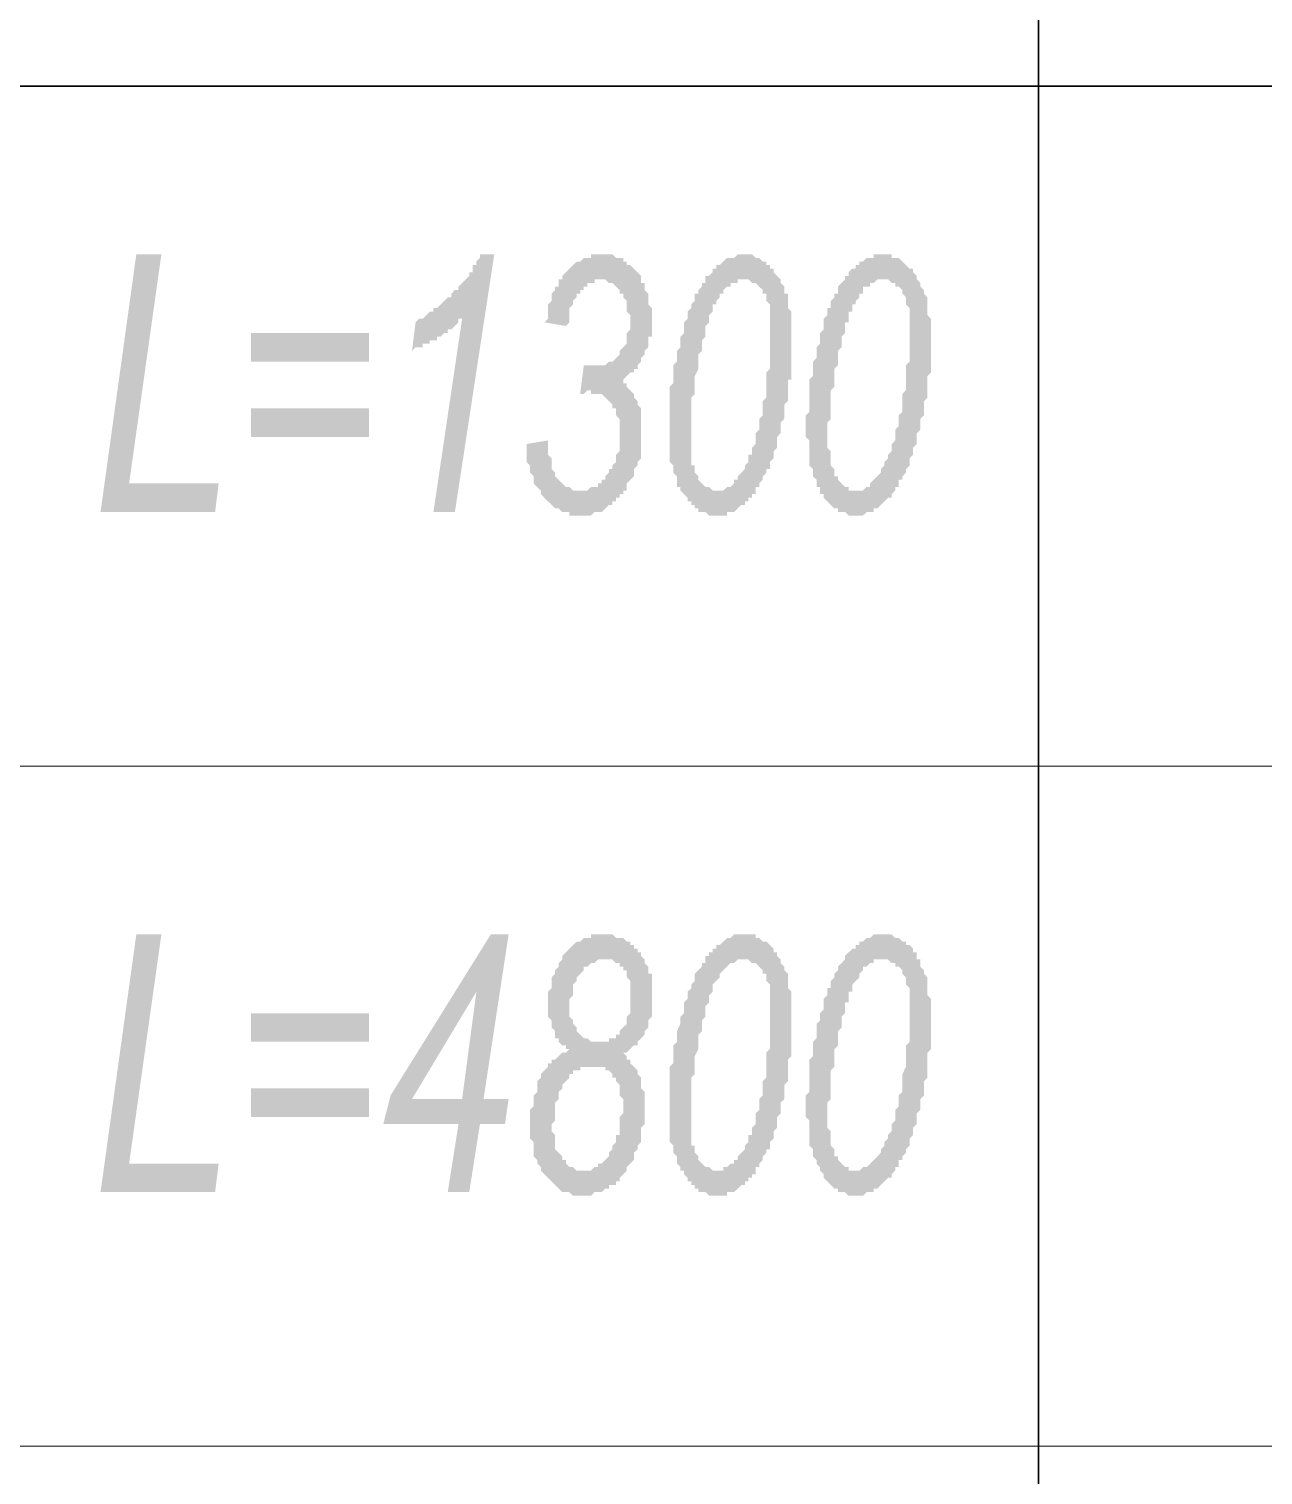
# Model space of a CAD drawing. Header units: millimetres. Extents: x 1372 to 666090, y 1285 to 31551.
# Drawn here: x 632459 to 633897, y 25868 to 27554 of the extents above; entities that cross this region are included whole.
import ezdxf

# ---------------------------------------------------------------- set-up
doc = ezdxf.new("R2010")
doc.units = ezdxf.units.MM
doc.layers.add('PDF _0', color=7, linetype='Continuous')
doc.layers.add('PDF _75-АЗ Штамп', color=7, linetype='Continuous')

msp = doc.modelspace()

# ---------------------------------------------------------------- hatches: boundary and pattern name
at = {"layer": 'PDF _75-АЗ Штамп', "transparency": 33554559}
for points in [[(632542.7, 26990.6), (632584.4, 27291), (632613.6, 27291), (632576, 27024), (632680.3, 27024), (632676.2, 26990.6)], [(632930.6, 26990.6), (632964, 27215.9), (632959.8, 27215.9), (632959.8, 27211.7), (632959.8, 27211.7), (632955.6, 27207.5), (632955.6, 27207.5), (632951.5, 27203.4), (632947.3, 27203.4), (632947.3, 27199.2), (632943.1, 27199.2), (632943.1, 27199.2), (632939, 27195), (632934.8, 27195), (632934.8, 27190.9), (632930.6, 27190.9), (632926.4, 27190.9), (632926.4, 27186.7), (632922.3, 27186.7), (632918.1, 27186.7), (632918.1, 27182.5), (632913.9, 27182.5), (632909.8, 27182.5), (632905.6, 27178.3), (632905.6, 27178.3), (632909.8, 27211.7), (632909.8, 27211.7), (632913.9, 27215.9), (632918.1, 27215.9), (632918.1, 27215.9), (632922.3, 27220.1), (632922.3, 27220.1), (632926.4, 27224.2), (632930.6, 27224.2), (632930.6, 27228.4), (632934.8, 27228.4), (632939, 27232.6), (632939, 27232.6), (632943.1, 27236.7), (632943.1, 27236.7), (632947.3, 27240.9), (632951.5, 27240.9), (632951.5, 27245.1), (632955.6, 27249.3), (632959.8, 27249.3), (632959.8, 27253.4), (632964, 27257.6), (632964, 27257.6), (632968.2, 27261.8), (632968.2, 27261.8), (632972.3, 27265.9), (632972.3, 27265.9), (632972.3, 27270.1), (632976.5, 27270.1), (632976.5, 27274.3), (632976.5, 27278.5), (632980.7, 27278.5), (632980.7, 27282.6), (632984.8, 27286.8), (632984.8, 27291), (632984.8, 27291), (633001.5, 27291), (632955.6, 26990.6)], [(633039.1, 27069.9), (633064.1, 27074.1), (633064.1, 27069.9), (633064.1, 27065.7), (633064.1, 27061.5), (633064.1, 27057.4), (633068.3, 27053.2), (633068.3, 27049), (633068.3, 27044.9), (633068.3, 27040.7), (633072.4, 27036.5), (633072.4, 27036.5), (633072.4, 27032.3), (633076.6, 27028.2), (633076.6, 27028.2), (633076.6, 27028.2), (633080.8, 27024), (633080.8, 27024), (633085, 27019.8), (633089.1, 27019.8), (633089.1, 27019.8), (633093.3, 27015.7), (633097.5, 27015.7), (633097.5, 27015.7), (633101.6, 27015.7), (633105.8, 27015.7), (633105.8, 27015.7), (633110, 27015.7), (633114.2, 27019.8), (633114.2, 27019.8), (633118.3, 27019.8), (633122.5, 27019.8), (633122.5, 27024), (633126.7, 27024), (633126.7, 27028.2), (633130.8, 27028.2), (633130.8, 27032.3), (633135, 27036.5), (633135, 27040.7), (633139.2, 27040.7), (633139.2, 27044.9), (633143.4, 27049), (633143.4, 27053.2), (633143.4, 27057.4), (633143.4, 27057.4), (633147.5, 27061.5), (633147.5, 27065.7), (633147.5, 27069.9), (633147.5, 27074.1), (633147.5, 27078.2), (633147.5, 27078.2), (633147.5, 27082.4), (633147.5, 27086.6), (633147.5, 27090.7), (633147.5, 27094.9), (633147.5, 27099.1), (633143.4, 27103.3), (633143.4, 27107.4), (633143.4, 27111.6), (633139.2, 27111.6), (633139.2, 27115.8), (633135, 27119.9), (633135, 27119.9), (633130.8, 27124.1), (633130.8, 27124.1), (633126.7, 27128.3), (633122.5, 27128.3), (633122.5, 27128.3), (633118.3, 27128.3), (633114.2, 27128.3), (633114.2, 27132.5), (633110, 27132.5), (633110, 27132.5), (633105.8, 27128.3), (633101.6, 27128.3), (633105.8, 27161.7), (633110, 27161.7), (633110, 27161.7), (633114.2, 27161.7), (633118.3, 27161.7), (633118.3, 27161.7), (633122.5, 27161.7), (633126.7, 27161.7), (633126.7, 27161.7), (633130.8, 27161.7), (633135, 27165.8), (633135, 27165.8), (633139.2, 27165.8), (633143.4, 27170), (633143.4, 27170), (633147.5, 27174.2), (633147.5, 27174.2), (633147.5, 27178.3), (633151.7, 27182.5), (633151.7, 27182.5), (633155.9, 27186.7), (633155.9, 27190.9), (633155.9, 27195), (633155.9, 27199.2), (633160, 27203.4), (633160, 27207.5), (633160, 27211.7), (633160, 27211.7), (633160, 27215.9), (633160, 27220.1), (633155.9, 27224.2), (633155.9, 27228.4), (633155.9, 27232.6), (633155.9, 27236.7), (633151.7, 27240.9), (633151.7, 27240.9), (633151.7, 27245.1), (633147.5, 27245.1), (633147.5, 27249.3), (633143.4, 27253.4), (633143.4, 27253.4), (633139.2, 27257.6), (633139.2, 27257.6), (633135, 27257.6), (633130.8, 27261.8), (633130.8, 27261.8), (633126.7, 27261.8), (633126.7, 27261.8), (633122.5, 27261.8), (633118.3, 27261.8), (633118.3, 27257.6), (633114.2, 27257.6), (633110, 27257.6), (633110, 27253.4), (633105.8, 27253.4), (633105.8, 27249.3), (633101.6, 27249.3), (633101.6, 27245.1), (633097.5, 27245.1), (633097.5, 27240.9), (633093.3, 27236.7), (633093.3, 27236.7), (633093.3, 27232.6), (633089.1, 27228.4), (633089.1, 27224.2), (633089.1, 27220.1), (633089.1, 27215.9), (633089.1, 27211.7), (633085, 27207.5), (633085, 27207.5), (633059.9, 27211.7), (633064.1, 27215.9), (633064.1, 27220.1), (633064.1, 27224.2), (633064.1, 27228.4), (633064.1, 27232.6), (633068.3, 27236.7), (633068.3, 27240.9), (633068.3, 27245.1), (633072.4, 27249.3), (633072.4, 27253.4), (633076.6, 27253.4), (633076.6, 27257.6), (633076.6, 27261.8), (633080.8, 27261.8), (633080.8, 27265.9), (633085, 27270.1), (633085, 27270.1), (633089.1, 27274.3), (633089.1, 27274.3), (633093.3, 27278.5), (633093.3, 27278.5), (633097.5, 27282.6), (633097.5, 27282.6), (633101.6, 27282.6), (633105.8, 27286.8), (633105.8, 27286.8), (633110, 27286.8), (633114.2, 27286.8), (633114.2, 27291), (633118.3, 27291), (633122.5, 27291), (633122.5, 27291), (633126.7, 27291), (633130.8, 27291), (633135, 27291), (633135, 27291), (633139.2, 27291), (633143.4, 27286.8), (633143.4, 27286.8), (633147.5, 27286.8), (633151.7, 27286.8), (633151.7, 27282.6), (633155.9, 27282.6), (633155.9, 27278.5), (633160, 27278.5), (633164.2, 27274.3), (633164.2, 27274.3), (633168.4, 27270.1), (633168.4, 27270.1), (633168.4, 27270.1), (633172.6, 27265.9), (633172.6, 27261.8), (633172.6, 27257.6), (633176.7, 27257.6), (633176.7, 27253.4), (633176.7, 27249.3), (633180.9, 27245.1), (633180.9, 27240.9), (633180.9, 27236.7), (633180.9, 27232.6), (633185.1, 27228.4), (633185.1, 27228.4), (633185.1, 27224.2), (633185.1, 27220.1), (633185.1, 27215.9), (633185.1, 27207.5), (633185.1, 27203.4), (633185.1, 27199.2), (633185.1, 27195), (633180.9, 27195), (633180.9, 27190.9), (633180.9, 27186.7), (633180.9, 27182.5), (633176.7, 27178.3), (633176.7, 27174.2), (633176.7, 27174.2), (633172.6, 27170), (633172.6, 27165.8), (633172.6, 27165.8), (633168.4, 27161.7), (633168.4, 27157.5), (633164.2, 27157.5), (633164.2, 27153.3), (633160, 27153.3), (633155.9, 27149.1), (633155.9, 27149.1), (633151.7, 27145), (633151.7, 27145), (633151.7, 27140.8), (633155.9, 27140.8), (633155.9, 27136.6), (633160, 27132.5), (633160, 27132.5), (633164.2, 27128.3), (633164.2, 27124.1), (633168.4, 27119.9), (633168.4, 27119.9), (633168.4, 27115.8), (633172.6, 27111.6), (633172.6, 27107.4), (633172.6, 27103.3), (633172.6, 27099.1), (633172.6, 27094.9), (633172.6, 27090.7), (633172.6, 27086.6), (633172.6, 27086.6), (633172.6, 27082.4), (633172.6, 27078.2), (633172.6, 27074.1), (633172.6, 27069.9), (633172.6, 27065.7), (633172.6, 27061.5), (633172.6, 27057.4), (633172.6, 27053.2), (633168.4, 27049), (633168.4, 27044.9), (633168.4, 27044.9), (633164.2, 27040.7), (633164.2, 27036.5), (633164.2, 27032.3), (633160, 27028.2), (633160, 27028.2), (633155.9, 27024), (633155.9, 27019.8), (633155.9, 27015.7), (633151.7, 27015.7), (633151.7, 27011.5), (633147.5, 27011.5), (633147.5, 27007.3), (633143.4, 27007.3), (633143.4, 27003.1), (633139.2, 27003.1), (633139.2, 26999), (633135, 26999), (633130.8, 26994.8), (633130.8, 26994.8), (633126.7, 26990.6), (633126.7, 26990.6), (633122.5, 26990.6), (633118.3, 26990.6), (633118.3, 26990.6), (633114.2, 26986.5), (633110, 26986.5), (633110, 26986.5), (633105.8, 26986.5), (633101.6, 26986.5), (633101.6, 26986.5), (633097.5, 26986.5), (633093.3, 26986.5), (633089.1, 26986.5), (633089.1, 26990.6), (633085, 26990.6), (633080.8, 26990.6), (633080.8, 26990.6), (633076.6, 26994.8), (633076.6, 26994.8), (633072.4, 26994.8), (633068.3, 26999), (633068.3, 26999), (633064.1, 27003.1), (633064.1, 27003.1), (633059.9, 27007.3), (633059.9, 27007.3), (633055.8, 27011.5), (633055.8, 27011.5), (633055.8, 27015.7), (633051.6, 27019.8), (633051.6, 27019.8), (633047.4, 27024), (633047.4, 27028.2), (633047.4, 27032.3), (633043.2, 27036.5), (633043.2, 27036.5), (633043.2, 27040.7), (633043.2, 27044.9), (633039.1, 27049), (633039.1, 27053.2), (633039.1, 27057.4), (633039.1, 27061.5), (633039.1, 27065.7), (633039.1, 27069.9)], [(632542.7, 26198.1), (632584.4, 26498.4), (632613.6, 26498.4), (632576, 26231.4), (632680.3, 26231.4), (632676.2, 26198.1)]]:
    msp.add_hatch(color=256, dxfattribs=at).paths.add_polyline_path(points)
h = msp.add_hatch(color=256, dxfattribs=at)
h.paths.add_polyline_path([(633205.9, 27090.7), (633205.9, 27094.9), (633205.9, 27099.1), (633205.9, 27103.3), (633205.9, 27107.4), (633205.9, 27111.6), (633205.9, 27111.6), (633205.9, 27115.8), (633205.9, 27119.9), (633205.9, 27124.1), (633205.9, 27128.3), (633205.9, 27132.5), (633205.9, 27136.6), (633210.1, 27140.8), (633210.1, 27145), (633210.1, 27149.1), (633210.1, 27153.3), (633210.1, 27157.5), (633210.1, 27161.7), (633214.3, 27165.8), (633214.3, 27170), (633214.3, 27174.2), (633214.3, 27178.3), (633218.4, 27182.5), (633218.4, 27186.7), (633218.4, 27190.9), (633218.4, 27195), (633222.6, 27199.2), (633222.6, 27203.4), (633222.6, 27207.5), (633222.6, 27211.7), (633226.8, 27215.9), (633226.8, 27220.1), (633226.8, 27220.1), (633226.8, 27224.2), (633231, 27228.4), (633231, 27228.4), (633231, 27232.6), (633235.1, 27236.7), (633235.1, 27240.9), (633235.1, 27245.1), (633239.3, 27245.1), (633239.3, 27249.3), (633243.5, 27253.4), (633243.5, 27257.6), (633247.6, 27257.6), (633247.6, 27261.8), (633247.6, 27265.9), (633251.8, 27265.9), (633251.8, 27265.9), (633256, 27270.1), (633256, 27274.3), (633260.2, 27274.3), (633260.2, 27278.5), (633264.3, 27278.5), (633268.5, 27282.6), (633268.5, 27282.6), (633268.5, 27282.6), (633272.7, 27286.8), (633276.8, 27286.8), (633276.8, 27286.8), (633281, 27286.8), (633285.2, 27291), (633285.2, 27291), (633289.4, 27291), (633293.5, 27291), (633293.5, 27291), (633297.7, 27291), (633301.9, 27291), (633306, 27286.8), (633306, 27286.8), (633310.2, 27286.8), (633310.2, 27286.8), (633314.4, 27282.6), (633318.6, 27282.6), (633318.6, 27278.5), (633322.7, 27278.5), (633322.7, 27274.3), (633326.9, 27274.3), (633326.9, 27270.1), (633331.1, 27265.9), (633331.1, 27265.9), (633335.2, 27261.8), (633335.2, 27257.6), (633335.2, 27257.6), (633339.4, 27253.4), (633339.4, 27249.3), (633339.4, 27245.1), (633343.6, 27245.1), (633343.6, 27240.9), (633343.6, 27236.7), (633343.6, 27232.6), (633343.6, 27228.4), (633347.8, 27224.2), (633347.8, 27220.1), (633347.8, 27215.9), (633347.8, 27211.7), (633347.8, 27207.5), (633347.8, 27203.4), (633347.8, 27199.2), (633347.8, 27195), (633347.8, 27190.9), (633347.8, 27186.7), (633347.8, 27182.5), (633347.8, 27178.3), (633347.8, 27174.2), (633347.8, 27170), (633347.8, 27165.8), (633347.8, 27161.7), (633347.8, 27157.5), (633347.8, 27153.3), (633347.8, 27149.1), (633347.8, 27145), (633343.6, 27145), (633343.6, 27140.8), (633343.6, 27136.6), (633343.6, 27132.5), (633343.6, 27128.3), (633343.6, 27124.1), (633343.6, 27119.9), (633339.4, 27115.8), (633339.4, 27111.6), (633339.4, 27107.4), (633339.4, 27103.3), (633339.4, 27099.1), (633335.2, 27094.9), (633335.2, 27094.9), (633335.2, 27090.7), (633335.2, 27086.6), (633335.2, 27082.4), (633331.1, 27078.2), (633331.1, 27074.1), (633331.1, 27069.9), (633331.1, 27065.7), (633326.9, 27061.5), (633326.9, 27057.4), (633326.9, 27053.2), (633322.7, 27049), (633322.7, 27044.9), (633322.7, 27040.7), (633318.6, 27040.7), (633318.6, 27036.5), (633314.4, 27032.3), (633314.4, 27028.2), (633314.4, 27028.2), (633310.2, 27024), (633310.2, 27019.8), (633306, 27019.8), (633306, 27015.7), (633306, 27011.5), (633301.9, 27011.5), (633301.9, 27007.3), (633297.7, 27007.3), (633297.7, 27003.1), (633293.5, 27003.1), (633293.5, 26999), (633289.4, 26999), (633285.2, 26994.8), (633285.2, 26994.8), (633281, 26990.6), (633276.8, 26990.6), (633276.8, 26990.6), (633272.7, 26990.6), (633272.7, 26986.5), (633268.5, 26986.5), (633264.3, 26986.5), (633260.2, 26986.5), (633260.2, 26986.5), (633256, 26986.5), (633256, 26986.5), (633251.8, 26986.5), (633247.6, 26990.6), (633247.6, 26990.6), (633243.5, 26990.6), (633239.3, 26990.6), (633239.3, 26994.8), (633235.1, 26994.8), (633235.1, 26999), (633231, 26999), (633231, 27003.1), (633226.8, 27003.1), (633226.8, 27007.3), (633222.6, 27011.5), (633222.6, 27011.5), (633218.4, 27015.7), (633218.4, 27019.8), (633214.3, 27019.8), (633214.3, 27024), (633214.3, 27028.2), (633214.3, 27032.3), (633210.1, 27036.5), (633210.1, 27036.5), (633210.1, 27040.7), (633210.1, 27044.9), (633205.9, 27049), (633205.9, 27053.2), (633205.9, 27057.4), (633205.9, 27061.5), (633205.9, 27065.7), (633205.9, 27069.9), (633205.9, 27074.1), (633205.9, 27078.2), (633205.9, 27082.4), (633205.9, 27090.7), (633205.9, 27090.7)], flags=0)
h.paths.add_polyline_path([(633231, 27078.2), (633231, 27074.1), (633231, 27069.9), (633231, 27065.7), (633231, 27061.5), (633231, 27057.4), (633231, 27053.2), (633231, 27049), (633231, 27044.9), (633235.1, 27044.9), (633235.1, 27040.7), (633235.1, 27036.5), (633239.3, 27032.3), (633239.3, 27032.3), (633239.3, 27028.2), (633243.5, 27024), (633243.5, 27024), (633247.6, 27019.8), (633251.8, 27019.8), (633251.8, 27019.8), (633256, 27015.7), (633256, 27015.7), (633260.2, 27015.7), (633260.2, 27015.7), (633264.3, 27015.7), (633268.5, 27015.7), (633268.5, 27015.7), (633272.7, 27019.8), (633272.7, 27019.8), (633276.8, 27019.8), (633281, 27024), (633281, 27028.2), (633285.2, 27028.2), (633285.2, 27032.3), (633289.4, 27036.5), (633289.4, 27036.5), (633289.4, 27036.5), (633293.5, 27040.7), (633293.5, 27044.9), (633293.5, 27044.9), (633297.7, 27049), (633297.7, 27053.2), (633297.7, 27057.4), (633301.9, 27057.4), (633301.9, 27061.5), (633301.9, 27065.7), (633306, 27069.9), (633306, 27074.1), (633306, 27078.2), (633306, 27082.4), (633310.2, 27086.6), (633310.2, 27090.7), (633310.2, 27094.9), (633310.2, 27099.1), (633314.4, 27103.3), (633314.4, 27107.4), (633314.4, 27111.6), (633314.4, 27115.8), (633314.4, 27119.9), (633318.6, 27124.1), (633318.6, 27128.3), (633318.6, 27132.5), (633318.6, 27140.8), (633318.6, 27145), (633318.6, 27149.1), (633318.6, 27153.3), (633322.7, 27157.5), (633322.7, 27161.7), (633322.7, 27165.8), (633322.7, 27170), (633322.7, 27174.2), (633322.7, 27178.3), (633322.7, 27178.3), (633322.7, 27182.5), (633322.7, 27186.7), (633322.7, 27190.9), (633322.7, 27195), (633322.7, 27199.2), (633322.7, 27199.2), (633322.7, 27207.5), (633322.7, 27211.7), (633322.7, 27215.9), (633322.7, 27220.1), (633322.7, 27224.2), (633322.7, 27228.4), (633322.7, 27232.6), (633318.6, 27236.7), (633318.6, 27236.7), (633318.6, 27240.9), (633318.6, 27245.1), (633314.4, 27245.1), (633314.4, 27249.3), (633310.2, 27253.4), (633310.2, 27253.4), (633306, 27257.6), (633306, 27257.6), (633301.9, 27257.6), (633297.7, 27261.8), (633297.7, 27261.8), (633293.5, 27261.8), (633293.5, 27261.8), (633289.4, 27261.8), (633285.2, 27261.8), (633285.2, 27257.6), (633281, 27257.6), (633276.8, 27257.6), (633276.8, 27253.4), (633272.7, 27253.4), (633272.7, 27253.4), (633268.5, 27249.3), (633268.5, 27245.1), (633264.3, 27245.1), (633264.3, 27240.9), (633260.2, 27236.7), (633260.2, 27232.6), (633256, 27232.6), (633256, 27228.4), (633256, 27224.2), (633256, 27224.2), (633251.8, 27220.1), (633251.8, 27215.9), (633251.8, 27211.7), (633251.8, 27211.7), (633247.6, 27207.5), (633247.6, 27203.4), (633247.6, 27199.2), (633247.6, 27195), (633243.5, 27190.9), (633243.5, 27186.7), (633243.5, 27182.5), (633243.5, 27178.3), (633239.3, 27174.2), (633239.3, 27170), (633239.3, 27165.8), (633239.3, 27161.7), (633239.3, 27157.5), (633235.1, 27149.1), (633235.1, 27145), (633235.1, 27140.8), (633235.1, 27136.6), (633235.1, 27132.5), (633235.1, 27128.3), (633231, 27124.1), (633231, 27119.9), (633231, 27115.8), (633231, 27111.6), (633231, 27107.4), (633231, 27103.3), (633231, 27099.1), (633231, 27094.9), (633231, 27090.7), (633231, 27086.6), (633231, 27082.4), (633231, 27082.4), (633231, 27078.2)], flags=0)
h = msp.add_hatch(color=256, dxfattribs=at)
h.paths.add_polyline_path([(633364.4, 27090.7), (633364.4, 27094.9), (633364.4, 27099.1), (633364.4, 27103.3), (633368.6, 27107.4), (633368.6, 27111.6), (633368.6, 27111.6), (633368.6, 27115.8), (633368.6, 27119.9), (633368.6, 27124.1), (633368.6, 27128.3), (633368.6, 27132.5), (633368.6, 27136.6), (633368.6, 27140.8), (633368.6, 27145), (633372.8, 27149.1), (633372.8, 27153.3), (633372.8, 27157.5), (633372.8, 27161.7), (633372.8, 27165.8), (633377, 27170), (633377, 27174.2), (633377, 27178.3), (633377, 27182.5), (633381.1, 27186.7), (633381.1, 27190.9), (633381.1, 27195), (633381.1, 27199.2), (633385.3, 27203.4), (633385.3, 27207.5), (633385.3, 27211.7), (633385.3, 27215.9), (633389.5, 27220.1), (633389.5, 27220.1), (633389.5, 27224.2), (633389.5, 27228.4), (633393.6, 27228.4), (633393.6, 27232.6), (633393.6, 27236.7), (633397.8, 27240.9), (633397.8, 27245.1), (633402, 27245.1), (633402, 27249.3), (633402, 27253.4), (633406.2, 27257.6), (633406.2, 27257.6), (633410.3, 27261.8), (633410.3, 27265.9), (633410.3, 27265.9), (633414.5, 27265.9), (633414.5, 27270.1), (633418.7, 27274.3), (633422.8, 27274.3), (633422.8, 27278.5), (633427, 27278.5), (633427, 27282.6), (633431.2, 27282.6), (633431.2, 27282.6), (633435.4, 27286.8), (633435.4, 27286.8), (633439.5, 27286.8), (633443.7, 27286.8), (633443.7, 27291), (633447.9, 27291), (633452, 27291), (633456.2, 27291), (633456.2, 27291), (633460.4, 27291), (633464.6, 27291), (633464.6, 27286.8), (633468.7, 27286.8), (633472.9, 27286.8), (633472.9, 27286.8), (633477.1, 27282.6), (633477.1, 27282.6), (633481.2, 27278.5), (633481.2, 27278.5), (633485.4, 27274.3), (633489.6, 27274.3), (633489.6, 27270.1), (633493.8, 27265.9), (633493.8, 27265.9), (633493.8, 27261.8), (633497.9, 27257.6), (633497.9, 27257.6), (633497.9, 27253.4), (633502.1, 27249.3), (633502.1, 27245.1), (633502.1, 27245.1), (633506.3, 27240.9), (633506.3, 27236.7), (633506.3, 27232.6), (633506.3, 27228.4), (633506.3, 27224.2), (633506.3, 27220.1), (633510.4, 27215.9), (633510.4, 27211.7), (633510.4, 27207.5), (633510.4, 27203.4), (633510.4, 27199.2), (633510.4, 27195), (633510.4, 27190.9), (633510.4, 27186.7), (633510.4, 27182.5), (633510.4, 27178.3), (633510.4, 27174.2), (633510.4, 27170), (633510.4, 27165.8), (633510.4, 27161.7), (633510.4, 27157.5), (633510.4, 27153.3), (633506.3, 27149.1), (633506.3, 27145), (633506.3, 27145), (633506.3, 27140.8), (633506.3, 27136.6), (633506.3, 27132.5), (633506.3, 27128.3), (633506.3, 27124.1), (633502.1, 27119.9), (633502.1, 27115.8), (633502.1, 27111.6), (633502.1, 27107.4), (633502.1, 27103.3), (633497.9, 27099.1), (633497.9, 27094.9), (633497.9, 27094.9), (633497.9, 27090.7), (633497.9, 27086.6), (633493.8, 27082.4), (633493.8, 27078.2), (633493.8, 27074.1), (633493.8, 27069.9), (633489.6, 27065.7), (633489.6, 27061.5), (633489.6, 27057.4), (633485.4, 27053.2), (633485.4, 27049), (633485.4, 27044.9), (633481.2, 27040.7), (633481.2, 27040.7), (633481.2, 27036.5), (633477.1, 27032.3), (633477.1, 27028.2), (633472.9, 27028.2), (633472.9, 27024), (633472.9, 27019.8), (633468.7, 27019.8), (633468.7, 27015.7), (633464.6, 27011.5), (633464.6, 27011.5), (633464.6, 27007.3), (633460.4, 27007.3), (633456.2, 27003.1), (633456.2, 27003.1), (633452, 26999), (633452, 26999), (633447.9, 26994.8), (633443.7, 26994.8), (633443.7, 26990.6), (633439.5, 26990.6), (633439.5, 26990.6), (633435.4, 26990.6), (633431.2, 26986.5), (633431.2, 26986.5), (633427, 26986.5), (633422.8, 26986.5), (633422.8, 26986.5), (633418.7, 26986.5), (633414.5, 26986.5), (633414.5, 26986.5), (633410.3, 26990.6), (633406.2, 26990.6), (633406.2, 26990.6), (633402, 26990.6), (633402, 26994.8), (633397.8, 26994.8), (633393.6, 26999), (633393.6, 26999), (633389.5, 27003.1), (633389.5, 27003.1), (633385.3, 27007.3), (633385.3, 27011.5), (633381.1, 27011.5), (633381.1, 27015.7), (633381.1, 27019.8), (633377, 27019.8), (633377, 27024), (633377, 27028.2), (633372.8, 27032.3), (633372.8, 27036.5), (633372.8, 27036.5), (633372.8, 27040.7), (633368.6, 27044.9), (633368.6, 27049), (633368.6, 27053.2), (633368.6, 27057.4), (633368.6, 27061.5), (633368.6, 27065.7), (633368.6, 27069.9), (633368.6, 27074.1), (633364.4, 27078.2), (633364.4, 27082.4), (633364.4, 27090.7), (633364.4, 27090.7)], flags=0)
h.paths.add_polyline_path([(633389.5, 27078.2), (633389.5, 27074.1), (633389.5, 27069.9), (633389.5, 27065.7), (633393.6, 27061.5), (633393.6, 27057.4), (633393.6, 27053.2), (633393.6, 27049), (633393.6, 27044.9), (633393.6, 27044.9), (633397.8, 27040.7), (633397.8, 27036.5), (633397.8, 27032.3), (633402, 27032.3), (633402, 27028.2), (633406.2, 27024), (633406.2, 27024), (633410.3, 27019.8), (633410.3, 27019.8), (633414.5, 27019.8), (633414.5, 27015.7), (633418.7, 27015.7), (633422.8, 27015.7), (633422.8, 27015.7), (633427, 27015.7), (633427, 27015.7), (633431.2, 27015.7), (633435.4, 27019.8), (633435.4, 27019.8), (633439.5, 27019.8), (633439.5, 27024), (633443.7, 27028.2), (633443.7, 27028.2), (633447.9, 27032.3), (633452, 27036.5), (633452, 27036.5), (633452, 27036.5), (633452, 27040.7), (633456.2, 27044.9), (633456.2, 27044.9), (633456.2, 27049), (633460.4, 27053.2), (633460.4, 27057.4), (633460.4, 27057.4), (633464.6, 27061.5), (633464.6, 27065.7), (633464.6, 27069.9), (633468.7, 27074.1), (633468.7, 27078.2), (633468.7, 27082.4), (633468.7, 27086.6), (633472.9, 27090.7), (633472.9, 27094.9), (633472.9, 27099.1), (633472.9, 27103.3), (633477.1, 27107.4), (633477.1, 27111.6), (633477.1, 27115.8), (633477.1, 27119.9), (633477.1, 27124.1), (633477.1, 27128.3), (633481.2, 27132.5), (633481.2, 27140.8), (633481.2, 27145), (633481.2, 27149.1), (633481.2, 27153.3), (633481.2, 27157.5), (633481.2, 27161.7), (633485.4, 27165.8), (633485.4, 27170), (633485.4, 27174.2), (633485.4, 27178.3), (633485.4, 27178.3), (633485.4, 27182.5), (633485.4, 27186.7), (633485.4, 27190.9), (633485.4, 27195), (633485.4, 27199.2), (633485.4, 27199.2), (633485.4, 27207.5), (633485.4, 27211.7), (633485.4, 27215.9), (633485.4, 27220.1), (633485.4, 27224.2), (633485.4, 27228.4), (633481.2, 27232.6), (633481.2, 27236.7), (633481.2, 27236.7), (633481.2, 27240.9), (633477.1, 27245.1), (633477.1, 27245.1), (633477.1, 27249.3), (633472.9, 27253.4), (633468.7, 27253.4), (633468.7, 27257.6), (633464.6, 27257.6), (633464.6, 27257.6), (633460.4, 27261.8), (633456.2, 27261.8), (633456.2, 27261.8), (633456.2, 27261.8), (633452, 27261.8), (633447.9, 27261.8), (633443.7, 27257.6), (633443.7, 27257.6), (633439.5, 27257.6), (633439.5, 27253.4), (633435.4, 27253.4), (633431.2, 27253.4), (633431.2, 27249.3), (633431.2, 27245.1), (633427, 27245.1), (633427, 27240.9), (633422.8, 27236.7), (633422.8, 27232.6), (633418.7, 27232.6), (633418.7, 27228.4), (633418.7, 27224.2), (633414.5, 27224.2), (633414.5, 27220.1), (633414.5, 27215.9), (633414.5, 27211.7), (633410.3, 27211.7), (633410.3, 27207.5), (633410.3, 27203.4), (633410.3, 27199.2), (633406.2, 27195), (633406.2, 27190.9), (633406.2, 27186.7), (633406.2, 27182.5), (633402, 27178.3), (633402, 27174.2), (633402, 27170), (633402, 27165.8), (633402, 27161.7), (633397.8, 27157.5), (633397.8, 27149.1), (633397.8, 27145), (633397.8, 27140.8), (633397.8, 27136.6), (633393.6, 27132.5), (633393.6, 27128.3), (633393.6, 27124.1), (633393.6, 27119.9), (633393.6, 27115.8), (633393.6, 27111.6), (633393.6, 27107.4), (633393.6, 27103.3), (633393.6, 27099.1), (633389.5, 27094.9), (633389.5, 27090.7), (633389.5, 27086.6), (633389.5, 27082.4), (633389.5, 27082.4), (633389.5, 27078.2)], flags=0)
h = msp.add_hatch(color=256, dxfattribs=at)
h.paths.add_polyline_path([(632947.3, 26198.1), (632959.8, 26277.3), (632872.2, 26277.3), (632880.6, 26310.7), (632997.4, 26498.4), (633018.2, 26498.4), (632989, 26306.5), (633018.2, 26306.5), (633014, 26277.3), (632984.8, 26277.3), (632972.3, 26198.1)], flags=0)
h.paths.add_polyline_path([(632964, 26306.5), (632980.7, 26431.7), (632905.6, 26306.5)], flags=0)
h = msp.add_hatch(color=256, dxfattribs=at)
h.paths.add_polyline_path([(633089.1, 26364.9), (633085, 26364.9), (633085, 26369.1), (633080.8, 26369.1), (633076.6, 26373.3), (633076.6, 26377.4), (633072.4, 26377.4), (633072.4, 26381.6), (633072.4, 26385.8), (633072.4, 26385.8), (633068.3, 26390), (633068.3, 26394.1), (633068.3, 26398.3), (633064.1, 26402.5), (633064.1, 26406.6), (633064.1, 26410.8), (633064.1, 26415), (633064.1, 26419.2), (633064.1, 26419.2), (633064.1, 26423.3), (633064.1, 26427.5), (633064.1, 26431.7), (633068.3, 26435.8), (633068.3, 26440), (633068.3, 26444.2), (633068.3, 26448.4), (633072.4, 26452.5), (633072.4, 26456.7), (633072.4, 26456.7), (633076.6, 26460.9), (633076.6, 26465), (633076.6, 26465), (633080.8, 26469.2), (633080.8, 26473.4), (633085, 26477.6), (633085, 26477.6), (633089.1, 26481.7), (633089.1, 26481.7), (633093.3, 26485.9), (633093.3, 26485.9), (633097.5, 26490.1), (633101.6, 26490.1), (633101.6, 26490.1), (633105.8, 26494.2), (633105.8, 26494.2), (633110, 26494.2), (633114.2, 26494.2), (633114.2, 26498.4), (633118.3, 26498.4), (633122.5, 26498.4), (633126.7, 26498.4), (633126.7, 26498.4), (633130.8, 26498.4), (633135, 26498.4), (633139.2, 26498.4), (633139.2, 26498.4), (633143.4, 26494.2), (633147.5, 26494.2), (633147.5, 26494.2), (633151.7, 26494.2), (633155.9, 26490.1), (633155.9, 26490.1), (633160, 26490.1), (633160, 26485.9), (633164.2, 26485.9), (633164.2, 26481.7), (633168.4, 26481.7), (633168.4, 26477.6), (633172.6, 26477.6), (633172.6, 26473.4), (633176.7, 26469.2), (633176.7, 26469.2), (633176.7, 26465), (633180.9, 26460.9), (633180.9, 26456.7), (633180.9, 26452.5), (633185.1, 26452.5), (633185.1, 26448.4), (633185.1, 26444.2), (633185.1, 26440), (633185.1, 26435.8), (633185.1, 26431.7), (633185.1, 26427.5), (633185.1, 26427.5), (633185.1, 26423.3), (633185.1, 26419.2), (633185.1, 26415), (633185.1, 26410.8), (633185.1, 26406.6), (633185.1, 26402.5), (633180.9, 26398.3), (633180.9, 26394.1), (633180.9, 26390), (633176.7, 26385.8), (633176.7, 26385.8), (633176.7, 26385.8), (633176.7, 26381.6), (633172.6, 26377.4), (633172.6, 26377.4), (633168.4, 26373.3), (633168.4, 26369.1), (633164.2, 26369.1), (633160, 26364.9), (633160, 26364.9), (633155.9, 26360.8), (633151.7, 26360.8), (633151.7, 26360.8), (633155.9, 26356.6), (633155.9, 26352.4), (633160, 26352.4), (633160, 26348.2), (633164.2, 26344.1), (633164.2, 26344.1), (633168.4, 26339.9), (633168.4, 26335.7), (633168.4, 26335.7), (633172.6, 26331.6), (633172.6, 26327.4), (633172.6, 26323.2), (633172.6, 26319), (633172.6, 26319), (633176.7, 26314.9), (633176.7, 26310.7), (633176.7, 26306.5), (633176.7, 26302.4), (633176.7, 26298.2), (633176.7, 26294), (633176.7, 26289.8), (633176.7, 26285.7), (633176.7, 26281.5), (633176.7, 26277.3), (633172.6, 26273.2), (633172.6, 26269), (633172.6, 26264.8), (633172.6, 26260.6), (633172.6, 26256.5), (633168.4, 26252.3), (633168.4, 26252.3), (633168.4, 26248.1), (633164.2, 26244), (633164.2, 26239.8), (633164.2, 26235.6), (633160, 26231.4), (633160, 26231.4), (633155.9, 26227.3), (633155.9, 26227.3), (633155.9, 26223.1), (633151.7, 26218.9), (633151.7, 26218.9), (633147.5, 26214.8), (633147.5, 26210.6), (633143.4, 26210.6), (633143.4, 26206.4), (633139.2, 26206.4), (633135, 26206.4), (633135, 26202.2), (633130.8, 26202.2), (633130.8, 26202.2), (633126.7, 26198.1), (633122.5, 26198.1), (633122.5, 26198.1), (633118.3, 26198.1), (633114.2, 26193.9), (633114.2, 26193.9), (633110, 26193.9), (633105.8, 26193.9), (633101.6, 26193.9), (633101.6, 26193.9), (633097.5, 26193.9), (633093.3, 26193.9), (633093.3, 26193.9), (633089.1, 26198.1), (633085, 26198.1), (633085, 26198.1), (633080.8, 26198.1), (633076.6, 26202.2), (633076.6, 26202.2), (633072.4, 26206.4), (633072.4, 26206.4), (633068.3, 26210.6), (633068.3, 26210.6), (633064.1, 26214.8), (633064.1, 26214.8), (633059.9, 26218.9), (633059.9, 26218.9), (633055.8, 26223.1), (633055.8, 26227.3), (633051.6, 26231.4), (633051.6, 26231.4), (633051.6, 26235.6), (633047.4, 26239.8), (633047.4, 26244), (633047.4, 26248.1), (633047.4, 26252.3), (633047.4, 26256.5), (633043.2, 26260.6), (633043.2, 26264.8), (633043.2, 26269), (633043.2, 26273.2), (633043.2, 26277.3), (633043.2, 26281.5), (633043.2, 26285.7), (633043.2, 26289.8), (633043.2, 26294), (633047.4, 26298.2), (633047.4, 26302.4), (633047.4, 26306.5), (633047.4, 26306.5), (633047.4, 26310.7), (633051.6, 26314.9), (633051.6, 26319), (633051.6, 26323.2), (633051.6, 26327.4), (633055.8, 26331.6), (633055.8, 26331.6), (633055.8, 26335.7), (633059.9, 26339.9), (633059.9, 26339.9), (633064.1, 26344.1), (633064.1, 26348.2), (633068.3, 26348.2), (633068.3, 26352.4), (633072.4, 26352.4), (633076.6, 26356.6), (633076.6, 26356.6), (633080.8, 26360.8), (633080.8, 26360.8), (633085, 26360.8), (633089.1, 26364.9)], flags=0)
h.paths.add_polyline_path([(633089.1, 26415), (633089.1, 26410.8), (633089.1, 26406.6), (633089.1, 26402.5), (633093.3, 26398.3), (633093.3, 26394.1), (633093.3, 26394.1), (633097.5, 26390), (633097.5, 26385.8), (633097.5, 26385.8), (633101.6, 26381.6), (633101.6, 26381.6), (633105.8, 26377.4), (633105.8, 26377.4), (633110, 26377.4), (633114.2, 26373.3), (633114.2, 26373.3), (633118.3, 26373.3), (633122.5, 26373.3), (633122.5, 26373.3), (633126.7, 26373.3), (633126.7, 26373.3), (633130.8, 26373.3), (633135, 26373.3), (633135, 26377.4), (633139.2, 26377.4), (633143.4, 26377.4), (633143.4, 26381.6), (633147.5, 26381.6), (633147.5, 26385.8), (633151.7, 26390), (633151.7, 26390), (633151.7, 26390), (633155.9, 26394.1), (633155.9, 26398.3), (633155.9, 26402.5), (633160, 26406.6), (633160, 26406.6), (633160, 26410.8), (633160, 26415), (633160, 26419.2), (633160, 26423.3), (633160, 26427.5), (633160, 26431.7), (633160, 26435.8), (633160, 26440), (633160, 26444.2), (633160, 26444.2), (633155.9, 26448.4), (633155.9, 26452.5), (633155.9, 26456.7), (633151.7, 26456.7), (633151.7, 26460.9), (633147.5, 26460.9), (633147.5, 26465), (633143.4, 26465), (633143.4, 26465), (633139.2, 26469.2), (633135, 26469.2), (633135, 26469.2), (633130.8, 26469.2), (633130.8, 26469.2), (633126.7, 26469.2), (633122.5, 26469.2), (633122.5, 26469.2), (633118.3, 26465), (633114.2, 26465), (633114.2, 26465), (633110, 26460.9), (633110, 26460.9), (633105.8, 26460.9), (633105.8, 26456.7), (633101.6, 26452.5), (633101.6, 26452.5), (633097.5, 26448.4), (633097.5, 26444.2), (633093.3, 26440), (633093.3, 26440), (633093.3, 26435.8), (633093.3, 26431.7), (633093.3, 26427.5), (633089.1, 26423.3), (633089.1, 26419.2), (633089.1, 26419.2), (633089.1, 26415)], flags=0)
h.paths.add_polyline_path([(633068.3, 26273.2), (633068.3, 26269), (633072.4, 26264.8), (633072.4, 26260.6), (633072.4, 26256.5), (633072.4, 26252.3), (633072.4, 26248.1), (633072.4, 26248.1), (633076.6, 26244), (633076.6, 26244), (633080.8, 26239.8), (633080.8, 26235.6), (633085, 26235.6), (633085, 26231.4), (633085, 26231.4), (633089.1, 26227.3), (633093.3, 26227.3), (633093.3, 26227.3), (633097.5, 26223.1), (633101.6, 26223.1), (633101.6, 26223.1), (633105.8, 26223.1), (633105.8, 26223.1), (633110, 26223.1), (633110, 26223.1), (633114.2, 26223.1), (633118.3, 26227.3), (633118.3, 26227.3), (633122.5, 26227.3), (633122.5, 26231.4), (633126.7, 26231.4), (633130.8, 26235.6), (633130.8, 26235.6), (633135, 26239.8), (633135, 26244), (633135, 26244), (633139.2, 26248.1), (633139.2, 26252.3), (633143.4, 26256.5), (633143.4, 26260.6), (633143.4, 26264.8), (633147.5, 26264.8), (633147.5, 26269), (633147.5, 26273.2), (633147.5, 26277.3), (633147.5, 26281.5), (633147.5, 26285.7), (633151.7, 26289.8), (633151.7, 26294), (633151.7, 26298.2), (633151.7, 26298.2), (633151.7, 26302.4), (633151.7, 26306.5), (633147.5, 26310.7), (633147.5, 26314.9), (633147.5, 26319), (633147.5, 26323.2), (633143.4, 26327.4), (633143.4, 26327.4), (633143.4, 26331.6), (633139.2, 26331.6), (633139.2, 26335.7), (633135, 26339.9), (633135, 26339.9), (633130.8, 26339.9), (633130.8, 26344.1), (633126.7, 26344.1), (633122.5, 26344.1), (633122.5, 26344.1), (633118.3, 26344.1), (633114.2, 26344.1), (633114.2, 26344.1), (633110, 26344.1), (633105.8, 26344.1), (633105.8, 26344.1), (633101.6, 26344.1), (633101.6, 26339.9), (633097.5, 26339.9), (633093.3, 26339.9), (633093.3, 26335.7), (633089.1, 26335.7), (633089.1, 26331.6), (633085, 26327.4), (633085, 26327.4), (633085, 26327.4), (633080.8, 26323.2), (633080.8, 26319), (633076.6, 26314.9), (633076.6, 26314.9), (633076.6, 26310.7), (633076.6, 26306.5), (633072.4, 26302.4), (633072.4, 26298.2), (633072.4, 26294), (633072.4, 26289.8), (633072.4, 26285.7), (633072.4, 26281.5), (633068.3, 26277.3), (633068.3, 26273.2), (633068.3, 26273.2)], flags=0)
h = msp.add_hatch(color=256, dxfattribs=at)
h.paths.add_polyline_path([(633205.9, 26298.2), (633205.9, 26302.4), (633205.9, 26306.5), (633205.9, 26310.7), (633205.9, 26314.9), (633205.9, 26319), (633205.9, 26323.2), (633205.9, 26327.4), (633205.9, 26331.6), (633205.9, 26331.6), (633205.9, 26335.7), (633205.9, 26339.9), (633205.9, 26344.1), (633210.1, 26348.2), (633210.1, 26352.4), (633210.1, 26356.6), (633210.1, 26360.8), (633210.1, 26364.9), (633210.1, 26369.1), (633214.3, 26373.3), (633214.3, 26377.4), (633214.3, 26381.6), (633214.3, 26385.8), (633218.4, 26394.1), (633218.4, 26398.3), (633218.4, 26402.5), (633218.4, 26402.5), (633222.6, 26406.6), (633222.6, 26410.8), (633222.6, 26415), (633222.6, 26419.2), (633226.8, 26423.3), (633226.8, 26427.5), (633226.8, 26427.5), (633226.8, 26431.7), (633231, 26435.8), (633231, 26435.8), (633231, 26440), (633235.1, 26444.2), (633235.1, 26448.4), (633235.1, 26452.5), (633239.3, 26456.7), (633239.3, 26456.7), (633243.5, 26460.9), (633243.5, 26465), (633247.6, 26465), (633247.6, 26469.2), (633247.6, 26473.4), (633251.8, 26473.4), (633251.8, 26477.6), (633256, 26477.6), (633256, 26481.7), (633260.2, 26481.7), (633260.2, 26485.9), (633264.3, 26485.9), (633268.5, 26490.1), (633268.5, 26490.1), (633268.5, 26490.1), (633272.7, 26494.2), (633276.8, 26494.2), (633276.8, 26494.2), (633281, 26498.4), (633285.2, 26498.4), (633285.2, 26498.4), (633289.4, 26498.4), (633293.5, 26498.4), (633293.5, 26498.4), (633297.7, 26498.4), (633301.9, 26498.4), (633306, 26498.4), (633306, 26494.2), (633310.2, 26494.2), (633310.2, 26494.2), (633314.4, 26490.1), (633318.6, 26490.1), (633318.6, 26490.1), (633322.7, 26485.9), (633322.7, 26485.9), (633326.9, 26481.7), (633326.9, 26477.6), (633331.1, 26477.6), (633331.1, 26473.4), (633335.2, 26469.2), (633335.2, 26469.2), (633335.2, 26465), (633339.4, 26460.9), (633339.4, 26456.7), (633339.4, 26456.7), (633343.6, 26452.5), (633343.6, 26448.4), (633343.6, 26444.2), (633343.6, 26440), (633343.6, 26435.8), (633347.8, 26431.7), (633347.8, 26427.5), (633347.8, 26423.3), (633347.8, 26419.2), (633347.8, 26415), (633347.8, 26410.8), (633347.8, 26406.6), (633347.8, 26402.5), (633347.8, 26398.3), (633347.8, 26394.1), (633347.8, 26390), (633347.8, 26385.8), (633347.8, 26381.6), (633347.8, 26377.4), (633347.8, 26373.3), (633347.8, 26369.1), (633347.8, 26364.9), (633347.8, 26364.9), (633347.8, 26360.8), (633347.8, 26356.6), (633343.6, 26352.4), (633343.6, 26348.2), (633343.6, 26344.1), (633343.6, 26339.9), (633343.6, 26335.7), (633343.6, 26331.6), (633343.6, 26327.4), (633339.4, 26323.2), (633339.4, 26319), (633339.4, 26314.9), (633339.4, 26310.7), (633339.4, 26306.5), (633335.2, 26302.4), (633335.2, 26302.4), (633335.2, 26298.2), (633335.2, 26294), (633335.2, 26289.8), (633331.1, 26285.7), (633331.1, 26281.5), (633331.1, 26277.3), (633331.1, 26273.2), (633326.9, 26269), (633326.9, 26264.8), (633326.9, 26260.6), (633322.7, 26256.5), (633322.7, 26252.3), (633322.7, 26248.1), (633318.6, 26248.1), (633318.6, 26244), (633314.4, 26239.8), (633314.4, 26235.6), (633314.4, 26235.6), (633310.2, 26231.4), (633310.2, 26227.3), (633306, 26227.3), (633306, 26223.1), (633306, 26218.9), (633301.9, 26218.9), (633301.9, 26214.8), (633297.7, 26214.8), (633297.7, 26210.6), (633293.5, 26210.6), (633293.5, 26206.4), (633289.4, 26206.4), (633285.2, 26202.2), (633285.2, 26202.2), (633281, 26198.1), (633276.8, 26198.1), (633276.8, 26198.1), (633272.7, 26198.1), (633272.7, 26193.9), (633268.5, 26193.9), (633264.3, 26193.9), (633260.2, 26193.9), (633260.2, 26193.9), (633256, 26193.9), (633256, 26193.9), (633251.8, 26193.9), (633247.6, 26198.1), (633247.6, 26198.1), (633243.5, 26198.1), (633239.3, 26198.1), (633239.3, 26202.2), (633235.1, 26202.2), (633235.1, 26206.4), (633231, 26206.4), (633231, 26210.6), (633226.8, 26210.6), (633226.8, 26214.8), (633222.6, 26218.9), (633222.6, 26223.1), (633218.4, 26223.1), (633218.4, 26227.3), (633214.3, 26231.4), (633214.3, 26231.4), (633214.3, 26235.6), (633214.3, 26239.8), (633210.1, 26244), (633210.1, 26244), (633210.1, 26248.1), (633210.1, 26252.3), (633205.9, 26256.5), (633205.9, 26260.6), (633205.9, 26264.8), (633205.9, 26269), (633205.9, 26273.2), (633205.9, 26277.3), (633205.9, 26281.5), (633205.9, 26285.7), (633205.9, 26294), (633205.9, 26298.2), (633205.9, 26298.2)], flags=0)
h.paths.add_polyline_path([(633231, 26289.8), (633231, 26281.5), (633231, 26277.3), (633231, 26273.2), (633231, 26269), (633231, 26264.8), (633231, 26260.6), (633231, 26256.5), (633231, 26252.3), (633235.1, 26252.3), (633235.1, 26248.1), (633235.1, 26244), (633239.3, 26239.8), (633239.3, 26239.8), (633239.3, 26235.6), (633243.5, 26231.4), (633243.5, 26231.4), (633247.6, 26227.3), (633251.8, 26227.3), (633251.8, 26227.3), (633256, 26223.1), (633256, 26223.1), (633260.2, 26223.1), (633260.2, 26223.1), (633264.3, 26223.1), (633268.5, 26223.1), (633268.5, 26227.3), (633272.7, 26227.3), (633272.7, 26227.3), (633276.8, 26231.4), (633281, 26231.4), (633281, 26235.6), (633285.2, 26235.6), (633285.2, 26239.8), (633289.4, 26244), (633289.4, 26244), (633289.4, 26244), (633293.5, 26248.1), (633293.5, 26252.3), (633293.5, 26252.3), (633297.7, 26256.5), (633297.7, 26260.6), (633297.7, 26264.8), (633301.9, 26264.8), (633301.9, 26269), (633301.9, 26273.2), (633306, 26277.3), (633306, 26281.5), (633306, 26285.7), (633306, 26289.8), (633310.2, 26294), (633310.2, 26298.2), (633310.2, 26302.4), (633310.2, 26306.5), (633314.4, 26310.7), (633314.4, 26314.9), (633314.4, 26319), (633314.4, 26323.2), (633314.4, 26327.4), (633318.6, 26331.6), (633318.6, 26335.7), (633318.6, 26344.1), (633318.6, 26348.2), (633318.6, 26352.4), (633318.6, 26356.6), (633318.6, 26360.8), (633322.7, 26364.9), (633322.7, 26369.1), (633322.7, 26373.3), (633322.7, 26377.4), (633322.7, 26381.6), (633322.7, 26385.8), (633322.7, 26390), (633322.7, 26390), (633322.7, 26394.1), (633322.7, 26398.3), (633322.7, 26402.5), (633322.7, 26406.6), (633322.7, 26406.6), (633322.7, 26415), (633322.7, 26419.2), (633322.7, 26423.3), (633322.7, 26427.5), (633322.7, 26431.7), (633322.7, 26435.8), (633322.7, 26440), (633318.6, 26444.2), (633318.6, 26448.4), (633318.6, 26448.4), (633318.6, 26452.5), (633314.4, 26452.5), (633314.4, 26456.7), (633310.2, 26460.9), (633310.2, 26460.9), (633306, 26465), (633306, 26465), (633301.9, 26465), (633297.7, 26469.2), (633297.7, 26469.2), (633293.5, 26469.2), (633293.5, 26469.2), (633289.4, 26469.2), (633285.2, 26469.2), (633285.2, 26469.2), (633281, 26465), (633276.8, 26465), (633276.8, 26465), (633272.7, 26460.9), (633272.7, 26460.9), (633268.5, 26456.7), (633268.5, 26456.7), (633264.3, 26452.5), (633264.3, 26448.4), (633260.2, 26444.2), (633260.2, 26444.2), (633256, 26440), (633256, 26435.8), (633256, 26431.7), (633256, 26431.7), (633251.8, 26427.5), (633251.8, 26423.3), (633251.8, 26419.2), (633251.8, 26419.2), (633247.6, 26415), (633247.6, 26410.8), (633247.6, 26406.6), (633247.6, 26402.5), (633243.5, 26398.3), (633243.5, 26394.1), (633243.5, 26390), (633243.5, 26385.8), (633239.3, 26381.6), (633239.3, 26377.4), (633239.3, 26373.3), (633239.3, 26369.1), (633239.3, 26364.9), (633235.1, 26356.6), (633235.1, 26352.4), (633235.1, 26348.2), (633235.1, 26344.1), (633235.1, 26339.9), (633235.1, 26335.7), (633231, 26331.6), (633231, 26327.4), (633231, 26323.2), (633231, 26319), (633231, 26314.9), (633231, 26310.7), (633231, 26306.5), (633231, 26302.4), (633231, 26298.2), (633231, 26294), (633231, 26294), (633231, 26289.8), (633231, 26289.8)], flags=0)
h = msp.add_hatch(color=256, dxfattribs=at)
h.paths.add_polyline_path([(633364.4, 26298.2), (633364.4, 26302.4), (633364.4, 26306.5), (633364.4, 26310.7), (633368.6, 26314.9), (633368.6, 26319), (633368.6, 26323.2), (633368.6, 26327.4), (633368.6, 26331.6), (633368.6, 26331.6), (633368.6, 26335.7), (633368.6, 26339.9), (633368.6, 26344.1), (633368.6, 26348.2), (633368.6, 26352.4), (633372.8, 26356.6), (633372.8, 26360.8), (633372.8, 26364.9), (633372.8, 26369.1), (633372.8, 26373.3), (633377, 26377.4), (633377, 26381.6), (633377, 26385.8), (633377, 26394.1), (633381.1, 26398.3), (633381.1, 26402.5), (633381.1, 26402.5), (633381.1, 26406.6), (633385.3, 26410.8), (633385.3, 26415), (633385.3, 26419.2), (633385.3, 26423.3), (633389.5, 26427.5), (633389.5, 26427.5), (633389.5, 26431.7), (633389.5, 26435.8), (633393.6, 26435.8), (633393.6, 26440), (633393.6, 26444.2), (633397.8, 26448.4), (633397.8, 26452.5), (633402, 26456.7), (633402, 26456.7), (633402, 26460.9), (633406.2, 26465), (633406.2, 26465), (633410.3, 26469.2), (633410.3, 26473.4), (633410.3, 26473.4), (633414.5, 26477.6), (633414.5, 26477.6), (633418.7, 26481.7), (633422.8, 26481.7), (633422.8, 26485.9), (633427, 26485.9), (633427, 26490.1), (633431.2, 26490.1), (633431.2, 26490.1), (633435.4, 26494.2), (633435.4, 26494.2), (633439.5, 26494.2), (633443.7, 26498.4), (633443.7, 26498.4), (633447.9, 26498.4), (633452, 26498.4), (633456.2, 26498.4), (633456.2, 26498.4), (633460.4, 26498.4), (633464.6, 26498.4), (633464.6, 26498.4), (633468.7, 26494.2), (633472.9, 26494.2), (633472.9, 26494.2), (633477.1, 26490.1), (633477.1, 26490.1), (633481.2, 26490.1), (633481.2, 26485.9), (633485.4, 26485.9), (633489.6, 26481.7), (633489.6, 26477.6), (633493.8, 26477.6), (633493.8, 26473.4), (633493.8, 26469.2), (633497.9, 26469.2), (633497.9, 26465), (633497.9, 26460.9), (633502.1, 26456.7), (633502.1, 26456.7), (633502.1, 26452.5), (633506.3, 26448.4), (633506.3, 26444.2), (633506.3, 26440), (633506.3, 26435.8), (633506.3, 26431.7), (633506.3, 26427.5), (633510.4, 26423.3), (633510.4, 26419.2), (633510.4, 26415), (633510.4, 26410.8), (633510.4, 26406.6), (633510.4, 26402.5), (633510.4, 26398.3), (633510.4, 26394.1), (633510.4, 26390), (633510.4, 26385.8), (633510.4, 26381.6), (633510.4, 26377.4), (633510.4, 26373.3), (633510.4, 26369.1), (633510.4, 26364.9), (633510.4, 26364.9), (633506.3, 26360.8), (633506.3, 26356.6), (633506.3, 26352.4), (633506.3, 26348.2), (633506.3, 26344.1), (633506.3, 26339.9), (633506.3, 26335.7), (633506.3, 26331.6), (633502.1, 26327.4), (633502.1, 26323.2), (633502.1, 26319), (633502.1, 26314.9), (633502.1, 26310.7), (633497.9, 26306.5), (633497.9, 26302.4), (633497.9, 26302.4), (633497.9, 26298.2), (633497.9, 26294), (633493.8, 26289.8), (633493.8, 26285.7), (633493.8, 26281.5), (633493.8, 26277.3), (633489.6, 26273.2), (633489.6, 26269), (633489.6, 26264.8), (633485.4, 26260.6), (633485.4, 26256.5), (633485.4, 26252.3), (633481.2, 26248.1), (633481.2, 26248.1), (633481.2, 26244), (633477.1, 26239.8), (633477.1, 26235.6), (633472.9, 26235.6), (633472.9, 26231.4), (633472.9, 26227.3), (633468.7, 26227.3), (633468.7, 26223.1), (633464.6, 26218.9), (633464.6, 26218.9), (633464.6, 26214.8), (633460.4, 26214.8), (633456.2, 26210.6), (633456.2, 26210.6), (633452, 26206.4), (633452, 26206.4), (633447.9, 26202.2), (633443.7, 26202.2), (633443.7, 26198.1), (633439.5, 26198.1), (633439.5, 26198.1), (633435.4, 26198.1), (633431.2, 26193.9), (633431.2, 26193.9), (633427, 26193.9), (633422.8, 26193.9), (633422.8, 26193.9), (633418.7, 26193.9), (633414.5, 26193.9), (633414.5, 26193.9), (633410.3, 26198.1), (633406.2, 26198.1), (633406.2, 26198.1), (633402, 26198.1), (633402, 26202.2), (633397.8, 26202.2), (633393.6, 26206.4), (633393.6, 26206.4), (633389.5, 26210.6), (633389.5, 26210.6), (633385.3, 26214.8), (633385.3, 26218.9), (633381.1, 26223.1), (633381.1, 26223.1), (633381.1, 26227.3), (633377, 26231.4), (633377, 26231.4), (633377, 26235.6), (633372.8, 26239.8), (633372.8, 26244), (633372.8, 26244), (633372.8, 26248.1), (633368.6, 26252.3), (633368.6, 26256.5), (633368.6, 26260.6), (633368.6, 26264.8), (633368.6, 26269), (633368.6, 26273.2), (633368.6, 26277.3), (633368.6, 26281.5), (633364.4, 26285.7), (633364.4, 26294), (633364.4, 26298.2), (633364.4, 26298.2)], flags=0)
h.paths.add_polyline_path([(633389.5, 26289.8), (633389.5, 26281.5), (633389.5, 26277.3), (633389.5, 26273.2), (633393.6, 26269), (633393.6, 26264.8), (633393.6, 26260.6), (633393.6, 26256.5), (633393.6, 26252.3), (633393.6, 26252.3), (633397.8, 26248.1), (633397.8, 26244), (633397.8, 26239.8), (633402, 26239.8), (633402, 26235.6), (633406.2, 26231.4), (633406.2, 26231.4), (633410.3, 26227.3), (633410.3, 26227.3), (633414.5, 26227.3), (633414.5, 26223.1), (633418.7, 26223.1), (633422.8, 26223.1), (633422.8, 26223.1), (633427, 26223.1), (633427, 26223.1), (633431.2, 26227.3), (633435.4, 26227.3), (633435.4, 26227.3), (633439.5, 26231.4), (633439.5, 26231.4), (633443.7, 26235.6), (633443.7, 26235.6), (633447.9, 26239.8), (633452, 26244), (633452, 26244), (633452, 26244), (633452, 26248.1), (633456.2, 26252.3), (633456.2, 26252.3), (633456.2, 26256.5), (633460.4, 26260.6), (633460.4, 26264.8), (633460.4, 26264.8), (633464.6, 26269), (633464.6, 26273.2), (633464.6, 26277.3), (633468.7, 26281.5), (633468.7, 26285.7), (633468.7, 26289.8), (633468.7, 26294), (633472.9, 26298.2), (633472.9, 26302.4), (633472.9, 26306.5), (633472.9, 26310.7), (633477.1, 26314.9), (633477.1, 26319), (633477.1, 26323.2), (633477.1, 26327.4), (633477.1, 26331.6), (633477.1, 26335.7), (633481.2, 26344.1), (633481.2, 26348.2), (633481.2, 26352.4), (633481.2, 26356.6), (633481.2, 26360.8), (633481.2, 26364.9), (633481.2, 26369.1), (633485.4, 26373.3), (633485.4, 26377.4), (633485.4, 26381.6), (633485.4, 26385.8), (633485.4, 26390), (633485.4, 26390), (633485.4, 26394.1), (633485.4, 26398.3), (633485.4, 26402.5), (633485.4, 26406.6), (633485.4, 26406.6), (633485.4, 26415), (633485.4, 26419.2), (633485.4, 26423.3), (633485.4, 26427.5), (633485.4, 26431.7), (633485.4, 26435.8), (633481.2, 26440), (633481.2, 26444.2), (633481.2, 26448.4), (633481.2, 26448.4), (633477.1, 26452.5), (633477.1, 26452.5), (633477.1, 26456.7), (633472.9, 26460.9), (633468.7, 26460.9), (633468.7, 26465), (633464.6, 26465), (633464.6, 26465), (633460.4, 26469.2), (633456.2, 26469.2), (633456.2, 26469.2), (633456.2, 26469.2), (633452, 26469.2), (633447.9, 26469.2), (633443.7, 26469.2), (633443.7, 26465), (633439.5, 26465), (633439.5, 26465), (633435.4, 26460.9), (633431.2, 26460.9), (633431.2, 26456.7), (633431.2, 26456.7), (633427, 26452.5), (633427, 26448.4), (633422.8, 26444.2), (633422.8, 26444.2), (633418.7, 26440), (633418.7, 26435.8), (633418.7, 26431.7), (633414.5, 26431.7), (633414.5, 26427.5), (633414.5, 26423.3), (633414.5, 26419.2), (633410.3, 26419.2), (633410.3, 26415), (633410.3, 26410.8), (633410.3, 26406.6), (633406.2, 26402.5), (633406.2, 26398.3), (633406.2, 26394.1), (633406.2, 26390), (633402, 26385.8), (633402, 26381.6), (633402, 26377.4), (633402, 26373.3), (633402, 26369.1), (633397.8, 26364.9), (633397.8, 26356.6), (633397.8, 26352.4), (633397.8, 26348.2), (633397.8, 26344.1), (633393.6, 26339.9), (633393.6, 26335.7), (633393.6, 26331.6), (633393.6, 26327.4), (633393.6, 26323.2), (633393.6, 26319), (633393.6, 26314.9), (633393.6, 26310.7), (633393.6, 26306.5), (633389.5, 26302.4), (633389.5, 26298.2), (633389.5, 26294), (633389.5, 26294), (633389.5, 26289.8), (633389.5, 26289.8)], flags=0)

# ---------------------------------------------------------------- linework, layer by layer
at = {"layer": 'PDF _0', "lineweight": 35}
for points in [[(633635.6, 28972), (633635.6, 19565.6)], [(619774, 27487), (638090.6, 27487)]]:
    msp.add_lwpolyline(points, dxfattribs=at)
at = {"layer": 'PDF _0', "lineweight": 18}
for points in [[(638090.6, 26694.5), (619774, 26694.5)], [(638090.6, 25901.9), (619774, 25901.9)]]:
    msp.add_lwpolyline(points, close=True, dxfattribs=at)
at = {"layer": 'PDF _75-АЗ Штамп', "lineweight": 9, "transparency": 33554559}
for points in [[(632855.5, 27165.8), (632717.9, 27165.8), (632855.5, 27199.2), (632717.9, 27199.2)], [(632855.5, 27078.2), (632717.9, 27078.2), (632855.5, 27111.6), (632717.9, 27111.6)], [(632855.5, 26373.3), (632717.9, 26373.3), (632855.5, 26406.6), (632717.9, 26406.6)], [(632855.5, 26285.7), (632717.9, 26285.7), (632855.5, 26319), (632717.9, 26319)]]:
    msp.add_solid(points, dxfattribs=at)

doc.saveas('drawing.dxf')
